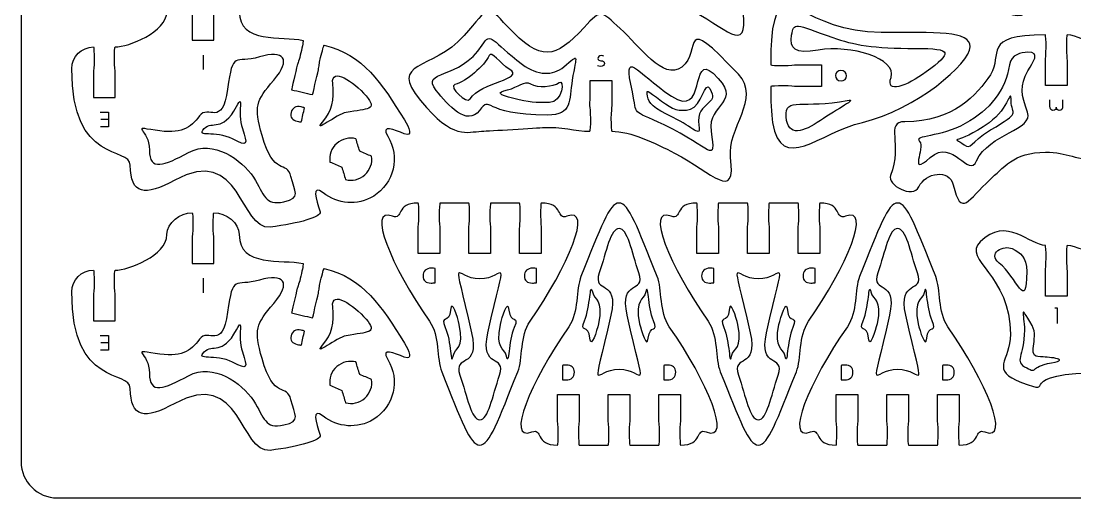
# Model space of a CAD drawing. Extents: x 0 to 300, y 0 to 300.
# Drawn here: x 0 to 145.6, y 0 to 66 of the extents above; entities that cross this region are included whole.
import ezdxf

# ---------------------------------------------------------------- set-up
doc = ezdxf.new("R2010")
doc.units = 0
doc.header["$MEASUREMENT"] = 0
doc.layers.add('DEFAULT', color=7, linetype='CONTINUOUS')

msp = doc.modelspace()

# ---------------------------------------------------------------- linework, layer by layer
at = {"layer": 'DEFAULT', "color": 250}
for points in [[(25.19, 61.28), (25.19, 59.26)], [(10.98, 53.36), (12.12, 53.36), (12.12, 51.34), (11.03, 51.34)], [(11.07, 52.41), (12.12, 52.41)], [(25.19, 30.42), (25.19, 28.4)], [(143.23, 24.17), (143.23, 26.3), (142.87, 26.3)], [(10.98, 22.5), (12.12, 22.5), (12.12, 20.48), (11.03, 20.48)], [(11.07, 21.55), (12.12, 21.55)]]:
    msp.add_lwpolyline(points, dxfattribs=at)
at = {"layer": 'DEFAULT', "color": 1}
for points, knots in [([(295.05, 0.05), (198.38, 0.05), (101.72, 0.05), (5.05, 0.05), (2.3, 0.05), (0.05, 2.3), (0.05, 5.05), (0.05, 101.72), (0.05, 198.38), (0.05, 295.05), (0.05, 297.8), (2.3, 300.05), (5.05, 300.05), (101.72, 300.05), (198.38, 300.05), (295.05, 300.05), (297.8, 300.05), (300.05, 297.8), (300.05, 295.05), (300.05, 198.38), (300.05, 101.72), (300.05, 5.05), (300.05, 2.3), (297.8, 0.05), (295.05, 0.05)], [0, 0, 0, 0, 822.047, 822.047, 822.047, 823.047, 823.047, 823.047, 1645.094, 1645.094, 1645.094, 1646.094, 1646.094, 1646.094, 2468.141, 2468.141, 2468.141, 2469.141, 2469.141, 2469.141, 3291.188, 3291.188, 3291.188, 3292.188, 3292.188, 3292.188, 3292.188]), ([(150.05, 68.39), (147.13, 68.39), (146.97, 71.59), (144.55, 71.59), (144.49, 71.59), (144.45, 72.37), (144.45, 73.34), (144.45, 74.31), (144.55, 74.92), (144.55, 75.09), (144.55, 76.26), (144.55, 77.42), (144.55, 78.59), (143.55, 78.59), (142.55, 78.59), (141.55, 78.59), (141.55, 77.42), (141.55, 76.26), (141.55, 75.09), (141.55, 74.92), (141.65, 74.31), (141.65, 73.34), (141.65, 72.37), (141.6, 71.59), (141.55, 71.59), (139.25, 71.59), (140.81, 65.15), (136.26, 67.08), (131.72, 69.01), (131.91, 70.88), (132.65, 73.56), (133.4, 76.24), (131.15, 80.54), (131.15, 84.95), (131.15, 88.16), (124.62, 87.07), (127.36, 89.62), (130.1, 92.17), (133.68, 88.59), (135.55, 88.59), (135.61, 88.59), (135.65, 87.81), (135.65, 86.84), (135.65, 85.87), (135.55, 85.26), (135.55, 85.09), (135.55, 83.92), (135.55, 82.76), (135.55, 81.59), (136.55, 81.59), (137.55, 81.59), (138.55, 81.59), (138.55, 82.76), (138.55, 83.92), (138.55, 85.09), (138.55, 85.26), (138.45, 85.87), (138.45, 86.84), (138.45, 87.81), (138.5, 88.59), (138.55, 88.59), (144.19, 88.59), (143.81, 86.65), (150.05, 86.65), (156.29, 86.65), (155.91, 88.59), (161.55, 88.59), (161.6, 88.59), (161.65, 87.81), (161.65, 86.84), (161.65, 85.87), (161.55, 85.26), (161.55, 85.09), (161.55, 83.92), (161.55, 82.76), (161.55, 81.59), (162.55, 81.59), (163.55, 81.59), (164.55, 81.59), (164.55, 82.76), (164.55, 83.92), (164.55, 85.09), (164.55, 85.26), (164.45, 85.87), (164.45, 86.84), (164.45, 87.81), (164.49, 88.59), (164.55, 88.59), (166.42, 88.59), (170, 92.17), (172.74, 89.62), (175.48, 87.07), (168.95, 88.16), (168.95, 84.95), (168.95, 80.54), (166.7, 76.24), (167.45, 73.56), (168.19, 70.88), (168.38, 69.01), (163.84, 67.08), (159.29, 65.15), (160.85, 71.59), (158.55, 71.59), (158.5, 71.59), (158.45, 72.37), (158.45, 73.34), (158.45, 74.31), (158.55, 74.92), (158.55, 75.09), (158.55, 76.26), (158.55, 77.42), (158.55, 78.59), (157.55, 78.59), (156.55, 78.59), (155.55, 78.59), (155.55, 77.42), (155.55, 76.26), (155.55, 75.09), (155.55, 74.92), (155.65, 74.31), (155.65, 73.34), (155.65, 72.37), (155.61, 71.59), (155.55, 71.59), (153.13, 71.59), (152.97, 68.39), (150.05, 68.39)], [1, 1, 1, 1, 2, 2, 2, 3, 3, 3, 4, 4, 4, 13.92, 13.92, 13.92, 22.42, 22.42, 22.42, 32.34, 32.34, 32.34, 33.34, 33.34, 33.34, 34.34, 34.34, 34.34, 35.34, 35.34, 35.34, 36.34, 36.34, 36.34, 37.34, 37.34, 37.34, 38.34, 38.34, 38.34, 39.34, 39.34, 39.34, 40.34, 40.34, 40.34, 41.34, 41.34, 41.34, 51.26, 51.26, 51.26, 59.76, 59.76, 59.76, 69.68, 69.68, 69.68, 70.68, 70.68, 70.68, 71.68, 71.68, 71.68, 72.68, 72.68, 72.68, 73.68, 73.68, 73.68, 74.68, 74.68, 74.68, 75.68, 75.68, 75.68, 85.6, 85.6, 85.6, 94.1, 94.1, 94.1, 104.02, 104.02, 104.02, 105.02, 105.02, 105.02, 106.02, 106.02, 106.02, 107.02, 107.02, 107.02, 108.02, 108.02, 108.02, 109.02, 109.02, 109.02, 110.02, 110.02, 110.02, 111.02, 111.02, 111.02, 112.02, 112.02, 112.02, 113.02, 113.02, 113.02, 122.94, 122.94, 122.94, 131.44, 131.44, 131.44, 141.36, 141.36, 141.36, 142.36, 142.36, 142.36, 143.36, 143.36, 143.36, 144.36, 144.36, 144.36, 144.36]), ([(92.03, 67.89), (89.4, 69.25), (85.94, 70.9), (83.36, 70.9), (83.31, 70.92), (83.26, 71.69), (83.26, 72.66), (83.27, 73.62), (83.37, 74.23), (83.37, 74.4), (83.37, 75.28), (83.37, 77.91), (83.37, 77.91), (82.37, 77.91), (81.37, 77.91), (80.37, 77.91), (80.37, 77.91), (80.37, 75.28), (80.37, 74.41), (80.37, 74.23), (80.47, 73.62), (80.47, 72.66), (80.46, 71.69), (80.42, 70.91), (80.36, 70.91), (78.31, 70.91), (76.38, 71.59), (73.82, 71.42), (72.15, 71.3), (65.42, 70.91), (65.37, 70.9), (63.36, 70.87), (61.54, 69.58), (56.95, 75.15), (52.36, 80.72), (58.61, 79.16), (62.96, 84.13), (66.52, 88.18), (66.03, 88.55), (68.94, 85.41), (73.61, 80.38), (75.55, 80.93), (79.54, 85.25), (82.01, 87.93), (81.87, 87.49), (84.53, 85.11), (87.16, 82.75), (90.48, 77.85), (93.03, 79.77), (95.94, 81.97), (92.5, 87.68), (100.86, 78.79), (104.04, 75.4), (99.29, 71.35), (99.79, 67.29), (100.55, 61.08), (97.36, 65.11), (92.03, 67.89)], [1, 1, 1, 1, 2, 2, 2, 3, 3, 3, 4, 4, 4, 5, 5, 5, 13.503001, 13.503001, 13.503001, 14.503001, 14.503001, 14.503001, 15.503001, 15.503001, 15.503001, 16.503001, 16.503001, 16.503001, 17.503001, 17.503001, 17.503001, 18.503001, 18.503001, 18.503001, 19.503001, 19.503001, 19.503001, 20.503001, 20.503001, 20.503001, 21.503001, 21.503001, 21.503001, 22.503001, 22.503001, 22.503001, 23.503001, 23.503001, 23.503001, 24.503001, 24.503001, 24.503001, 25.503001, 25.503001, 25.503001, 26.503001, 26.503001, 26.503001, 27.503001, 27.503001, 27.503001, 27.503001]), ([(103.87, 64.88), (105.07, 72.05), (108.41, 64.39), (118.85, 64.39), (126.43, 64.39), (131.17, 64.68), (131.17, 62.41), (131.17, 60.14), (123.67, 53.72), (116.29, 51.97), (110.31, 50.55), (105.07, 44.79), (103.87, 51.96), (103.68, 53.1), (103.61, 55.14), (103.61, 56.92), (103.61, 56.98), (104.39, 57.02), (105.36, 57.02), (106.33, 57.02), (106.94, 56.92), (107.11, 56.92), (108.28, 56.92), (109.45, 56.92), (110.61, 56.92), (110.61, 57.92), (110.61, 58.92), (110.61, 59.92), (109.45, 59.92), (108.28, 59.92), (107.11, 59.92), (106.94, 59.92), (106.33, 59.82), (105.36, 59.82), (104.39, 59.82), (103.61, 59.87), (103.61, 59.92), (103.61, 61.7), (103.68, 63.75), (103.87, 64.88)], [1, 1, 1, 1, 2, 2, 2, 3, 3, 3, 4, 4, 4, 5, 5, 5, 6, 6, 6, 7, 7, 7, 8, 8, 8, 17.92, 17.92, 17.92, 26.42, 26.42, 26.42, 36.34, 36.34, 36.34, 37.34, 37.34, 37.34, 38.34, 38.34, 38.34, 39.34, 39.34, 39.34, 39.34]), ([(26.69, 66.82), (26.69, 65.65), (26.69, 64.48), (26.69, 63.31), (25.69, 63.31), (24.69, 63.31), (23.69, 63.31), (23.69, 64.48), (23.69, 65.65), (23.69, 66.82), (23.69, 66.99), (23.79, 67.6), (23.79, 68.57), (23.79, 69.53), (23.74, 70.32), (23.69, 70.32), (22.03, 70.32), (20.19, 68.97), (20.19, 67.31), (20.19, 64.42), (14.85, 62.39), (13.05, 62.39), (12.99, 62.39), (12.95, 61.61), (12.95, 60.64), (12.95, 59.68), (13.05, 59.07), (13.05, 58.89), (13.05, 57.73), (13.05, 56.56), (13.05, 55.39), (12.05, 55.39), (11.05, 55.39), (10.05, 55.39), (10.05, 56.56), (10.05, 57.73), (10.05, 58.89), (10.05, 59.07), (10.15, 59.68), (10.15, 60.64), (10.15, 61.61), (10.11, 62.39), (10.05, 62.39), (8.39, 62.39), (7.05, 61.05), (7.05, 59.39), (7.05, 46.04), (15.14, 48.67), (15.14, 46.04), (15.14, 41.98), (17.17, 41.7), (21.27, 43.97), (30.4, 49.02), (30.36, 37.01), (34.44, 37.49), (38.52, 37.97), (41.57, 38.94), (41.37, 39.58), (40.81, 41.42), (40.1, 43.43), (41.8, 42.23), (43.73, 40.66), (46.53, 40.4), (48.76, 41.78), (51.57, 43.53), (52.44, 47.23), (50.7, 50.05), (49.62, 51.78), (51.69, 50.9), (52.98, 50.39), (54.27, 49.88), (53.67, 51.24), (53, 52.32), (49.84, 57.41), (47.32, 61.36), (41.92, 62.62), (41.87, 62.62), (41.65, 61.87), (41.43, 60.94), (41.21, 60), (41.16, 59.38), (41.12, 59.21), (40.93, 58.36), (40.33, 55.8), (40.33, 55.8), (39.35, 56.03), (38.38, 56.26), (37.41, 56.48), (37.41, 56.48), (38, 59.04), (38.2, 59.89), (38.25, 60.06), (38.48, 60.63), (38.7, 61.58), (38.92, 62.52), (39.05, 63.29), (39, 63.3), (36.08, 63.99), (30.19, 62.72), (30.19, 67.31), (30.19, 68.97), (28.35, 70.32), (26.69, 70.32), (26.63, 70.32), (26.59, 69.53), (26.59, 68.57), (26.59, 67.6), (26.69, 66.99), (26.69, 66.82)], [2, 2, 2, 2, 11.93, 11.93, 11.93, 20.43, 20.43, 20.43, 30.36, 30.36, 30.36, 31.36, 31.36, 31.36, 32.36, 32.36, 32.36, 33.36, 33.36, 33.36, 34.36, 34.36, 34.36, 35.36, 35.36, 35.36, 36.36, 36.36, 36.36, 46.28, 46.28, 46.28, 54.78, 54.78, 54.78, 64.7, 64.7, 64.7, 65.7, 65.7, 65.7, 66.7, 66.7, 66.7, 67.7, 67.7, 67.7, 68.7, 68.7, 68.7, 69.7, 69.7, 69.7, 70.7, 70.7, 70.7, 71.7, 71.7, 71.7, 72.7, 72.7, 72.7, 73.7, 73.7, 73.7, 74.7, 74.7, 74.7, 75.7, 75.7, 75.7, 76.7, 76.7, 76.7, 77.7, 77.7, 77.7, 78.7, 78.7, 78.7, 79.7, 79.7, 79.7, 80.7, 80.7, 80.7, 89.201959, 89.201959, 89.201959, 90.201959, 90.201959, 90.201959, 91.201959, 91.201959, 91.201959, 92.201959, 92.201959, 92.201959, 93.201959, 93.201959, 93.201959, 94.201959, 94.201959, 94.201959, 95.201959, 95.201959, 95.201959, 96.201959, 96.201959, 96.201959, 96.201959]), ([(90.31, 47.72), (87.68, 49.09), (84.22, 50.74), (81.64, 50.74), (81.58, 50.75), (81.54, 51.53), (81.54, 52.49), (81.55, 53.46), (81.65, 54.07), (81.64, 54.24), (81.65, 55.11), (81.65, 57.74), (81.65, 57.74), (80.65, 57.74), (79.65, 57.74), (78.65, 57.74), (78.65, 57.74), (78.65, 55.12), (78.64, 54.24), (78.65, 54.07), (78.74, 53.46), (78.75, 52.49), (78.74, 51.53), (78.7, 50.74), (78.64, 50.74), (76.59, 50.75), (74.66, 51.42), (72.1, 51.25), (70.42, 51.14), (63.7, 50.74), (63.65, 50.74), (61.64, 50.7), (59.81, 49.42), (55.23, 54.99), (50.64, 60.56), (56.89, 59), (61.24, 63.96), (64.8, 68.02), (64.31, 68.38), (67.22, 65.25), (71.88, 60.22), (73.83, 60.76), (77.82, 65.09), (80.29, 67.77), (80.15, 67.33), (82.81, 64.95), (85.44, 62.59), (88.76, 57.68), (91.31, 59.6), (94.22, 61.8), (90.78, 67.52), (99.14, 58.62), (102.32, 55.23), (97.57, 51.19), (98.07, 47.12), (98.83, 40.91), (95.64, 44.94), (90.31, 47.72)], [1, 1, 1, 1, 2, 2, 2, 3, 3, 3, 4, 4, 4, 5, 5, 5, 13.503001, 13.503001, 13.503001, 14.503001, 14.503001, 14.503001, 15.503001, 15.503001, 15.503001, 16.503001, 16.503001, 16.503001, 17.503001, 17.503001, 17.503001, 18.503001, 18.503001, 18.503001, 19.503001, 19.503001, 19.503001, 20.503001, 20.503001, 20.503001, 21.503001, 21.503001, 21.503001, 22.503001, 22.503001, 22.503001, 23.503001, 23.503001, 23.503001, 24.503001, 24.503001, 24.503001, 25.503001, 25.503001, 25.503001, 26.503001, 26.503001, 26.503001, 27.503001, 27.503001, 27.503001, 27.503001]), ([(176.03, 43.05), (175.1, 45.03), (171.82, 45.59), (171.28, 43.35), (170.15, 38.64), (169.19, 41.32), (166.2, 44.04), (164.49, 45.59), (162.88, 47.85), (158.55, 47.85), (155.32, 47.85), (154.75, 46.71), (150.05, 46.71), (145.35, 46.71), (144.78, 47.85), (141.55, 47.85), (137.22, 47.85), (135.61, 45.59), (133.9, 44.04), (130.91, 41.32), (129.94, 38.64), (128.82, 43.35), (128.28, 45.59), (125, 45.03), (124.07, 43.05), (123.26, 41.35), (119.63, 43.36), (120.15, 44.63), (121.88, 48.96), (119.32, 52.06), (122.14, 52.06), (128.85, 52.06), (132.13, 55.76), (133.95, 58.56), (135.76, 61.36), (132.57, 64.06), (141.55, 64.06), (141.6, 64.02), (141.65, 63.26), (141.65, 62.31), (141.65, 61.34), (141.55, 60.73), (141.55, 60.56), (141.55, 59.39), (141.55, 58.22), (141.55, 57.05), (142.55, 57.05), (143.55, 57.05), (144.55, 57.05), (144.55, 58.22), (144.55, 59.39), (144.55, 60.56), (144.55, 60.73), (144.45, 61.34), (144.45, 62.31), (144.45, 63.27), (144.49, 64.06), (144.55, 64.06), (145.93, 64.06), (147.01, 62.87), (150.05, 62.87), (153.09, 62.87), (154.17, 64.06), (155.55, 64.06), (155.61, 64.06), (155.65, 63.27), (155.65, 62.31), (155.65, 61.34), (155.55, 60.73), (155.55, 60.56), (155.55, 59.39), (155.55, 58.22), (155.55, 57.05), (156.55, 57.05), (157.55, 57.05), (158.55, 57.05), (158.55, 58.22), (158.55, 59.39), (158.55, 60.56), (158.55, 60.73), (158.45, 61.34), (158.45, 62.31), (158.45, 63.26), (158.5, 64.02), (158.55, 64.06), (167.53, 64.06), (164.34, 61.36), (166.15, 58.56), (167.97, 55.76), (171.25, 52.06), (177.96, 52.06), (180.78, 52.06), (178.21, 48.96), (179.95, 44.63), (180.47, 43.36), (176.84, 41.35), (176.03, 43.05)], [1, 1, 1, 1, 2, 2, 2, 3, 3, 3, 4, 4, 4, 5, 5, 5, 6, 6, 6, 7, 7, 7, 8, 8, 8, 9, 9, 9, 10, 10, 10, 11, 11, 11, 12, 12, 12, 13, 13, 13, 14, 14, 14, 15, 15, 15, 24.927, 24.927, 24.927, 33.427, 33.427, 33.427, 43.354, 43.354, 43.354, 44.354, 44.354, 44.354, 45.354, 45.354, 45.354, 46.354, 46.354, 46.354, 47.354, 47.354, 47.354, 48.354, 48.354, 48.354, 49.354, 49.354, 49.354, 59.281, 59.281, 59.281, 67.781, 67.781, 67.781, 77.708, 77.708, 77.708, 78.708, 78.708, 78.708, 79.708, 79.708, 79.708, 80.708, 80.708, 80.708, 81.708, 81.708, 81.708, 82.708, 82.708, 82.708, 83.708, 83.708, 83.708, 83.708]), ([(46.3, 49.71), (46.48, 49.13), (46.65, 48.56), (46.83, 47.98), (47.38, 47.75), (47.93, 47.51), (48.48, 47.28), (48.61, 46.35), (48.29, 45.38), (47.54, 44.71), (46.79, 44.04), (45.79, 43.83), (44.88, 44.06), (44.71, 44.63), (44.54, 45.21), (44.36, 45.78), (43.81, 46.02), (43.26, 46.25), (42.71, 46.49), (42.59, 47.42), (42.9, 48.39), (43.65, 49.06), (44.4, 49.72), (45.4, 49.93), (46.3, 49.71)], [0, 0, 0, 0, 5.11489, 5.11489, 5.11489, 10.213527, 10.213527, 10.213527, 11.213527, 11.213527, 11.213527, 12.213527, 12.213527, 12.213527, 17.30055, 17.30055, 17.30055, 22.412311, 22.412311, 22.412311, 23.412311, 23.412311, 23.412311, 24.412311, 24.412311, 24.412311, 24.412311]), ([(63.42, 7.35), (62.05, 7.35), (60.86, 10.74), (58.16, 17.5), (57.43, 19.32), (57.89, 22.44), (56.48, 24.47), (51.16, 32.11), (47.73, 40.4), (51.37, 39), (52.89, 38.42), (51.74, 40.82), (54.91, 40.82), (54.97, 40.82), (55.01, 40.04), (55.01, 39.07), (55.01, 38.11), (54.91, 37.5), (54.91, 37.33), (54.91, 36.16), (54.91, 34.99), (54.91, 33.83), (55.91, 33.83), (56.91, 33.83), (57.91, 33.83), (57.91, 34.99), (57.91, 36.16), (57.91, 37.33), (57.91, 37.5), (57.81, 38.11), (57.81, 39.07), (57.81, 40.04), (57.86, 40.82), (57.92, 40.82), (59.25, 40.82), (60.58, 40.82), (61.91, 40.82), (61.97, 40.75), (62.02, 40), (62.02, 39.07), (62.02, 38.11), (61.91, 37.5), (61.91, 37.33), (61.91, 36.16), (61.91, 34.99), (61.91, 33.83), (62.91, 33.83), (63.91, 33.83), (64.92, 33.83), (64.92, 34.99), (64.92, 36.16), (64.92, 37.33), (64.92, 37.5), (64.81, 38.11), (64.81, 39.07), (64.81, 40.04), (64.86, 40.82), (64.92, 40.82), (66.25, 40.82), (67.58, 40.82), (68.92, 40.82), (68.97, 40.82), (69.01, 40.04), (69.01, 39.07), (69.01, 38.11), (68.92, 37.5), (68.92, 37.33), (68.92, 36.16), (68.92, 34.99), (68.92, 33.83), (69.92, 33.83), (70.91, 33.83), (71.91, 33.83), (71.91, 34.99), (71.91, 36.16), (71.91, 37.33), (71.91, 37.5), (71.82, 38.11), (71.82, 39.07), (71.82, 40.04), (71.86, 40.82), (71.91, 40.82), (75.09, 40.82), (73.94, 38.42), (75.46, 39), (79.1, 40.4), (75.68, 32.11), (70.36, 24.47), (68.94, 22.44), (69.4, 19.32), (68.67, 17.5), (65.97, 10.74), (64.78, 7.35), (63.42, 7.35)], [1, 1, 1, 1, 2, 2, 2, 3, 3, 3, 4, 4, 4, 5, 5, 5, 6, 6, 6, 7, 7, 7, 16.92, 16.92, 16.92, 25.42, 25.42, 25.42, 35.34, 35.34, 35.34, 36.34, 36.34, 36.34, 37.35, 37.35, 37.35, 48.680004, 48.680004, 48.680004, 49.680004, 49.680004, 49.680004, 50.680004, 50.680004, 50.680004, 60.600004, 60.600004, 60.600004, 69.110004, 69.110004, 69.110004, 79.030004, 79.030004, 79.030004, 80.030004, 80.030004, 80.030004, 81.030004, 81.030004, 81.030004, 92.370004, 92.370004, 92.370004, 93.370004, 93.370004, 93.370004, 94.370004, 94.370004, 94.370004, 104.290004, 104.290004, 104.290004, 112.790004, 112.790004, 112.790004, 122.710004, 122.710004, 122.710004, 123.710004, 123.710004, 123.710004, 124.710004, 124.710004, 124.710004, 125.710004, 125.710004, 125.710004, 126.710004, 126.710004, 126.710004, 127.710004, 127.710004, 127.710004, 128.710004, 128.710004, 128.710004, 128.710004]), ([(82.66, 40.82), (84.02, 40.82), (85.21, 37.44), (87.92, 30.68), (88.65, 28.86), (88.19, 25.73), (89.6, 23.71), (94.92, 16.06), (98.35, 7.77), (94.7, 9.17), (93.18, 9.76), (94.33, 7.35), (91.16, 7.35), (91.11, 7.35), (91.06, 8.13), (91.06, 9.1), (91.06, 10.07), (91.16, 10.68), (91.16, 10.85), (91.16, 12.02), (91.16, 13.18), (91.16, 14.35), (90.16, 14.35), (89.16, 14.35), (88.16, 14.35), (88.16, 13.18), (88.16, 12.02), (88.16, 10.85), (88.16, 10.68), (88.26, 10.07), (88.26, 9.1), (88.26, 8.13), (88.21, 7.35), (88.16, 7.35), (86.82, 7.35), (85.49, 7.35), (84.16, 7.35), (84.1, 7.42), (84.06, 8.18), (84.06, 9.1), (84.06, 10.07), (84.16, 10.68), (84.16, 10.85), (84.16, 12.02), (84.16, 13.18), (84.16, 14.35), (83.16, 14.35), (82.16, 14.35), (81.16, 14.35), (81.16, 13.18), (81.16, 12.02), (81.16, 10.85), (81.16, 10.68), (81.26, 10.07), (81.26, 9.1), (81.26, 8.13), (81.21, 7.35), (81.16, 7.35), (79.82, 7.35), (78.49, 7.35), (77.16, 7.35), (77.1, 7.35), (77.06, 8.13), (77.06, 9.1), (77.06, 10.07), (77.16, 10.68), (77.16, 10.85), (77.16, 12.02), (77.16, 13.18), (77.16, 14.35), (76.16, 14.35), (75.16, 14.35), (74.16, 14.35), (74.16, 13.18), (74.16, 12.02), (74.16, 10.85), (74.16, 10.68), (74.26, 10.07), (74.26, 9.1), (74.26, 8.13), (74.22, 7.35), (74.16, 7.35), (70.98, 7.35), (72.13, 9.76), (70.61, 9.17), (66.97, 7.77), (70.4, 16.06), (75.72, 23.71), (77.13, 25.73), (76.67, 28.86), (77.4, 30.68), (80.11, 37.44), (81.29, 40.82), (82.66, 40.82)], [1, 1, 1, 1, 2, 2, 2, 3, 3, 3, 4, 4, 4, 5, 5, 5, 6, 6, 6, 7, 7, 7, 16.92, 16.92, 16.92, 25.42, 25.42, 25.42, 35.34, 35.34, 35.34, 36.34, 36.34, 36.34, 37.35, 37.35, 37.35, 48.680004, 48.680004, 48.680004, 49.680004, 49.680004, 49.680004, 50.680004, 50.680004, 50.680004, 60.600004, 60.600004, 60.600004, 69.110004, 69.110004, 69.110004, 79.030004, 79.030004, 79.030004, 80.030004, 80.030004, 80.030004, 81.030004, 81.030004, 81.030004, 92.370004, 92.370004, 92.370004, 93.370004, 93.370004, 93.370004, 94.370004, 94.370004, 94.370004, 104.290004, 104.290004, 104.290004, 112.790004, 112.790004, 112.790004, 122.710004, 122.710004, 122.710004, 123.710004, 123.710004, 123.710004, 124.710004, 124.710004, 124.710004, 125.710004, 125.710004, 125.710004, 126.710004, 126.710004, 126.710004, 127.710004, 127.710004, 127.710004, 128.710004, 128.710004, 128.710004, 128.710004]), ([(101.9, 7.35), (100.54, 7.35), (99.35, 10.74), (96.64, 17.5), (95.91, 19.32), (96.37, 22.44), (94.96, 24.47), (89.64, 32.11), (86.21, 40.4), (89.86, 39), (91.38, 38.42), (90.22, 40.82), (93.4, 40.82), (93.45, 40.82), (93.5, 40.04), (93.5, 39.07), (93.5, 38.11), (93.4, 37.5), (93.4, 37.33), (93.4, 36.16), (93.4, 34.99), (93.4, 33.83), (94.4, 33.83), (95.4, 33.83), (96.4, 33.83), (96.4, 34.99), (96.4, 36.16), (96.4, 37.33), (96.4, 37.5), (96.3, 38.11), (96.3, 39.07), (96.3, 40.04), (96.35, 40.82), (96.4, 40.82), (97.73, 40.82), (99.07, 40.82), (100.4, 40.82), (100.46, 40.75), (100.5, 40), (100.5, 39.07), (100.5, 38.11), (100.4, 37.5), (100.4, 37.33), (100.4, 36.16), (100.4, 34.99), (100.4, 33.83), (101.4, 33.83), (102.4, 33.83), (103.4, 33.83), (103.4, 34.99), (103.4, 36.16), (103.4, 37.33), (103.4, 37.5), (103.3, 38.11), (103.3, 39.07), (103.3, 40.04), (103.34, 40.82), (103.4, 40.82), (104.73, 40.82), (106.07, 40.82), (107.4, 40.82), (107.45, 40.82), (107.5, 40.04), (107.5, 39.07), (107.5, 38.11), (107.4, 37.5), (107.4, 37.33), (107.4, 36.16), (107.4, 34.99), (107.4, 33.83), (108.4, 33.83), (109.4, 33.83), (110.4, 33.83), (110.4, 34.99), (110.4, 36.16), (110.4, 37.33), (110.4, 37.5), (110.3, 38.11), (110.3, 39.07), (110.3, 40.04), (110.34, 40.82), (110.4, 40.82), (113.57, 40.82), (112.42, 38.42), (113.95, 39), (117.59, 40.4), (114.16, 32.11), (108.84, 24.47), (107.43, 22.44), (107.89, 19.32), (107.16, 17.5), (104.45, 10.74), (103.27, 7.35), (101.9, 7.35)], [1, 1, 1, 1, 2, 2, 2, 3, 3, 3, 4, 4, 4, 5, 5, 5, 6, 6, 6, 7, 7, 7, 16.92, 16.92, 16.92, 25.42, 25.42, 25.42, 35.34, 35.34, 35.34, 36.34, 36.34, 36.34, 37.35, 37.35, 37.35, 48.680004, 48.680004, 48.680004, 49.680004, 49.680004, 49.680004, 50.680004, 50.680004, 50.680004, 60.600004, 60.600004, 60.600004, 69.110004, 69.110004, 69.110004, 79.030004, 79.030004, 79.030004, 80.030004, 80.030004, 80.030004, 81.030004, 81.030004, 81.030004, 92.370004, 92.370004, 92.370004, 93.370004, 93.370004, 93.370004, 94.370004, 94.370004, 94.370004, 104.290004, 104.290004, 104.290004, 112.790004, 112.790004, 112.790004, 122.710004, 122.710004, 122.710004, 123.710004, 123.710004, 123.710004, 124.710004, 124.710004, 124.710004, 125.710004, 125.710004, 125.710004, 126.710004, 126.710004, 126.710004, 127.710004, 127.710004, 127.710004, 128.710004, 128.710004, 128.710004, 128.710004]), ([(121.14, 40.82), (122.5, 40.82), (123.7, 37.44), (126.4, 30.68), (127.13, 28.86), (126.67, 25.73), (128.08, 23.71), (133.4, 16.06), (136.83, 7.77), (133.19, 9.17), (131.67, 9.76), (132.82, 7.35), (129.64, 7.35), (129.59, 7.35), (129.55, 8.13), (129.55, 9.1), (129.55, 10.07), (129.64, 10.68), (129.64, 10.85), (129.64, 12.02), (129.64, 13.18), (129.64, 14.35), (128.64, 14.35), (127.65, 14.35), (126.65, 14.35), (126.65, 13.18), (126.65, 12.02), (126.65, 10.85), (126.65, 10.68), (126.74, 10.07), (126.74, 9.1), (126.74, 8.13), (126.7, 7.35), (126.64, 7.35), (125.31, 7.35), (123.98, 7.35), (122.65, 7.35), (122.59, 7.42), (122.54, 8.18), (122.54, 9.1), (122.54, 10.07), (122.65, 10.68), (122.65, 10.85), (122.65, 12.02), (122.65, 13.18), (122.65, 14.35), (121.64, 14.35), (120.64, 14.35), (119.64, 14.35), (119.64, 13.18), (119.64, 12.02), (119.64, 10.85), (119.64, 10.68), (119.75, 10.07), (119.75, 9.1), (119.75, 8.13), (119.7, 7.35), (119.64, 7.35), (118.31, 7.35), (116.98, 7.35), (115.64, 7.35), (115.59, 7.35), (115.54, 8.13), (115.54, 9.1), (115.54, 10.07), (115.64, 10.68), (115.64, 10.85), (115.64, 12.02), (115.64, 13.18), (115.64, 14.35), (114.64, 14.35), (113.64, 14.35), (112.64, 14.35), (112.64, 13.18), (112.64, 12.02), (112.64, 10.85), (112.64, 10.68), (112.74, 10.07), (112.74, 9.1), (112.74, 8.13), (112.7, 7.35), (112.64, 7.35), (109.47, 7.35), (110.62, 9.76), (109.1, 9.17), (105.46, 7.77), (108.88, 16.06), (114.2, 23.71), (115.61, 25.73), (115.16, 28.86), (115.89, 30.68), (118.59, 37.44), (119.78, 40.82), (121.14, 40.82)], [1, 1, 1, 1, 2, 2, 2, 3, 3, 3, 4, 4, 4, 5, 5, 5, 6, 6, 6, 7, 7, 7, 16.92, 16.92, 16.92, 25.42, 25.42, 25.42, 35.34, 35.34, 35.34, 36.34, 36.34, 36.34, 37.35, 37.35, 37.35, 48.680004, 48.680004, 48.680004, 49.680004, 49.680004, 49.680004, 50.680004, 50.680004, 50.680004, 60.600004, 60.600004, 60.600004, 69.110004, 69.110004, 69.110004, 79.030004, 79.030004, 79.030004, 80.030004, 80.030004, 80.030004, 81.030004, 81.030004, 81.030004, 92.370004, 92.370004, 92.370004, 93.370004, 93.370004, 93.370004, 94.370004, 94.370004, 94.370004, 104.290004, 104.290004, 104.290004, 112.790004, 112.790004, 112.790004, 122.710004, 122.710004, 122.710004, 123.710004, 123.710004, 123.710004, 124.710004, 124.710004, 124.710004, 125.710004, 125.710004, 125.710004, 126.710004, 126.710004, 126.710004, 127.710004, 127.710004, 127.710004, 128.710004, 128.710004, 128.710004, 128.710004]), ([(26.69, 35.96), (26.69, 34.79), (26.69, 33.62), (26.69, 32.45), (25.69, 32.45), (24.69, 32.45), (23.69, 32.45), (23.69, 33.62), (23.69, 34.79), (23.69, 35.96), (23.69, 36.13), (23.79, 36.74), (23.79, 37.71), (23.79, 38.67), (23.74, 39.46), (23.69, 39.46), (22.03, 39.46), (20.19, 38.11), (20.19, 36.45), (20.19, 33.56), (14.85, 31.53), (13.05, 31.53), (12.99, 31.53), (12.95, 30.75), (12.95, 29.78), (12.95, 28.82), (13.05, 28.21), (13.05, 28.03), (13.05, 26.87), (13.05, 25.7), (13.05, 24.53), (12.05, 24.53), (11.05, 24.53), (10.05, 24.53), (10.05, 25.7), (10.05, 26.87), (10.05, 28.03), (10.05, 28.21), (10.15, 28.82), (10.15, 29.78), (10.15, 30.75), (10.11, 31.53), (10.05, 31.53), (8.39, 31.53), (7.05, 30.19), (7.05, 28.53), (7.05, 15.18), (15.14, 17.81), (15.14, 15.18), (15.14, 11.12), (17.17, 10.84), (21.27, 13.11), (30.4, 18.16), (30.36, 6.15), (34.44, 6.63), (38.52, 7.11), (41.57, 8.08), (41.37, 8.72), (40.81, 10.56), (40.1, 12.57), (41.8, 11.37), (43.73, 9.8), (46.53, 9.54), (48.76, 10.92), (51.57, 12.67), (52.44, 16.37), (50.7, 19.19), (49.62, 20.92), (51.69, 20.04), (52.98, 19.53), (54.27, 19.02), (53.67, 20.38), (53, 21.46), (49.84, 26.55), (47.32, 30.5), (41.92, 31.76), (41.87, 31.76), (41.65, 31.01), (41.43, 30.07), (41.21, 29.14), (41.16, 28.52), (41.12, 28.35), (40.93, 27.5), (40.33, 24.94), (40.33, 24.94), (39.35, 25.17), (38.38, 25.4), (37.41, 25.62), (37.41, 25.62), (38, 28.18), (38.2, 29.03), (38.25, 29.2), (38.48, 29.77), (38.7, 30.72), (38.92, 31.66), (39.05, 32.43), (39, 32.44), (36.08, 33.13), (30.19, 31.86), (30.19, 36.45), (30.19, 38.11), (28.35, 39.46), (26.69, 39.46), (26.63, 39.46), (26.59, 38.67), (26.59, 37.71), (26.59, 36.74), (26.69, 36.13), (26.69, 35.96)], [1, 1, 1, 1, 10.93, 10.93, 10.93, 19.43, 19.43, 19.43, 29.36, 29.36, 29.36, 30.36, 30.36, 30.36, 31.36, 31.36, 31.36, 32.36, 32.36, 32.36, 33.36, 33.36, 33.36, 34.36, 34.36, 34.36, 35.36, 35.36, 35.36, 45.28, 45.28, 45.28, 53.78, 53.78, 53.78, 63.7, 63.7, 63.7, 64.7, 64.7, 64.7, 65.7, 65.7, 65.7, 66.7, 66.7, 66.7, 67.7, 67.7, 67.7, 68.7, 68.7, 68.7, 69.7, 69.7, 69.7, 70.7, 70.7, 70.7, 71.7, 71.7, 71.7, 72.7, 72.7, 72.7, 73.7, 73.7, 73.7, 74.7, 74.7, 74.7, 75.7, 75.7, 75.7, 76.7, 76.7, 76.7, 77.7, 77.7, 77.7, 78.7, 78.7, 78.7, 79.7, 79.7, 79.7, 88.201959, 88.201959, 88.201959, 89.201959, 89.201959, 89.201959, 90.201959, 90.201959, 90.201959, 91.201959, 91.201959, 91.201959, 92.201959, 92.201959, 92.201959, 93.201959, 93.201959, 93.201959, 94.201959, 94.201959, 94.201959, 95.201959, 95.201959, 95.201959, 95.201959]), ([(132.54, 35.46), (136.17, 39.1), (139.49, 34.94), (141.55, 34.94), (141.6, 34.94), (141.65, 34.16), (141.65, 33.19), (141.65, 32.23), (141.55, 31.62), (141.55, 31.44), (141.55, 30.28), (141.55, 29.11), (141.55, 27.94), (142.55, 27.94), (143.55, 27.94), (144.55, 27.94), (144.55, 29.11), (144.55, 30.28), (144.55, 31.44), (144.55, 31.62), (144.45, 32.23), (144.45, 33.19), (144.45, 34.16), (144.49, 34.94), (144.55, 34.94), (145.93, 34.94), (147.01, 33.83), (150.05, 33.83), (153.09, 33.83), (154.17, 34.94), (155.55, 34.94), (155.6, 34.94), (155.65, 34.16), (155.65, 33.19), (155.65, 32.23), (155.55, 31.62), (155.55, 31.44), (155.55, 30.28), (155.55, 29.11), (155.55, 27.94), (156.55, 27.94), (157.55, 27.94), (158.55, 27.94), (158.55, 29.11), (158.55, 30.28), (158.55, 31.44), (158.55, 31.62), (158.45, 32.23), (158.45, 33.19), (158.45, 34.16), (158.49, 34.94), (158.55, 34.94), (160.6, 34.94), (163.93, 39.1), (167.56, 35.46), (170.07, 32.96), (163.31, 30.85), (163.37, 22.67), (163.4, 18.93), (166.36, 17.72), (161.83, 16.03), (156.29, 13.95), (163.96, 17.4), (150.05, 17.4), (136.14, 17.4), (143.81, 13.95), (138.27, 16.03), (133.74, 17.72), (136.7, 18.93), (136.73, 22.67), (136.79, 30.85), (130.03, 32.96), (132.54, 35.46)], [1, 1, 1, 1, 2, 2, 2, 3, 3, 3, 4, 4, 4, 13.92, 13.92, 13.92, 22.42, 22.42, 22.42, 32.34, 32.34, 32.34, 33.34, 33.34, 33.34, 34.34, 34.34, 34.34, 35.34, 35.34, 35.34, 36.34, 36.34, 36.34, 37.34, 37.34, 37.34, 38.34, 38.34, 38.34, 48.26, 48.26, 48.26, 56.76, 56.76, 56.76, 66.68, 66.68, 66.68, 67.68, 67.68, 67.68, 68.68, 68.68, 68.68, 69.68, 69.68, 69.68, 70.68, 70.68, 70.68, 71.68, 71.68, 71.68, 72.68, 72.68, 72.68, 73.68, 73.68, 73.68, 74.68, 74.68, 74.68, 75.68, 75.68, 75.68, 75.68]), ([(46.3, 18.85), (46.48, 18.27), (46.65, 17.7), (46.83, 17.12), (47.38, 16.89), (47.93, 16.65), (48.48, 16.42), (48.61, 15.49), (48.29, 14.52), (47.54, 13.85), (46.79, 13.18), (45.79, 12.97), (44.88, 13.2), (44.71, 13.77), (44.54, 14.35), (44.36, 14.92), (43.81, 15.16), (43.26, 15.39), (42.71, 15.63), (42.59, 16.56), (42.9, 17.53), (43.65, 18.2), (44.4, 18.86), (45.4, 19.07), (46.3, 18.85)], [1, 1, 1, 1, 6.11489, 6.11489, 6.11489, 11.213527, 11.213527, 11.213527, 12.213527, 12.213527, 12.213527, 13.213527, 13.213527, 13.213527, 18.30055, 18.30055, 18.30055, 23.412311, 23.412311, 23.412311, 24.412311, 24.412311, 24.412311, 25.412311, 25.412311, 25.412311, 25.412311])]:
    msp.add_open_spline(points, degree=3, knots=knots, dxfattribs=at)
at = {"layer": 'DEFAULT', "color": 3}
for points, knots in [([(125.08, 58.95), (128.65, 61.61), (128.91, 62.19), (123.59, 62.19), (117.86, 62.19), (114.96, 62.69), (112.19, 63.68), (106.86, 65.59), (106.82, 65.84), (106.49, 64.02), (106.16, 62.19), (106.93, 61.39), (110.18, 61.96), (114.64, 62.73), (121.13, 60.79), (120.23, 58.19), (119.41, 55.85), (122.36, 56.93), (125.08, 58.95)], [0, 0, 0, 0, 1, 1, 1, 2, 2, 2, 3, 3, 3, 4, 4, 4, 5, 5, 5, 6, 6, 6, 6]), ([(59.99, 57.19), (61.61, 57.63), (64.03, 59.78), (64.7, 61.2), (65.05, 61.95), (66.19, 60.11), (67.49, 59.33), (69.81, 57.91), (63.46, 57.53), (62.09, 55.21), (61.62, 54.42), (59.03, 56.93), (59.99, 57.19)], [0, 0, 0, 0, 1, 1, 1, 2, 2, 2, 3, 3, 3, 4, 4, 4, 4]), ([(44.97, 53.34), (47.97, 53.87), (49.39, 53.65), (47.7, 55.63), (46.02, 57.6), (42.85, 59.72), (43.1, 57.35), (43.35, 54.99), (43.01, 53.63), (41.68, 52.01), (40.36, 50.38), (43.68, 53.11), (44.97, 53.34)], [0, 0, 0, 0, 1, 1, 1, 2, 2, 2, 3, 3, 3, 4, 4, 4, 4]), ([(73.04, 54.72), (74.84, 54.72), (75.2, 58.04), (74.37, 57.46), (73.6, 56.91), (71.39, 56.67), (70.43, 57.29), (69.59, 57.83), (68.81, 56.84), (67.23, 56.46), (65.65, 56.09), (65.99, 55.84), (68.1, 55.26), (70.22, 54.68), (71.11, 54.72), (73.04, 54.72)], [0, 0, 0, 0, 1, 1, 1, 2, 2, 2, 3, 3, 3, 4, 4, 4, 5, 5, 5, 5]), ([(88.53, 54.91), (86.39, 56.5), (86.41, 56.59), (86.6, 55.59), (86.78, 54.59), (87.34, 53.99), (90.14, 52.64), (92.95, 51.29), (94, 49.74), (93.69, 51.54), (93.38, 53.35), (94.32, 53.97), (95, 54.66), (95.69, 55.34), (95.81, 55.4), (95.19, 56.65), (94.56, 57.89), (94.07, 54.16), (92.51, 53.78), (90.95, 53.41), (90.09, 53.74), (88.53, 54.91)], [0, 0, 0, 0, 1, 1, 1, 2, 2, 2, 3, 3, 3, 4, 4, 4, 5, 5, 5, 6, 6, 6, 7, 7, 7, 7]), ([(133.99, 50.92), (131.01, 49.13), (131.36, 48.16), (130.34, 48.88), (128.41, 50.25), (129.09, 48.55), (133.77, 51.91), (136.6, 53.95), (136.77, 56.98), (136.82, 54.94), (136.86, 52.91), (138.33, 53.51), (133.99, 50.92)], [0, 0, 0, 0, 1, 1, 1, 2, 2, 2, 3, 3, 3, 4, 4, 4, 4]), ([(25.35, 51.11), (24.08, 49.8), (26.85, 50.91), (29.28, 49.67), (31.38, 48.59), (31.38, 48.81), (30.62, 51.11), (29.87, 53.37), (30.91, 56.19), (29.81, 54.15), (27.83, 50.5), (26.49, 52.29), (25.35, 51.11)], [0, 0, 0, 0, 1, 1, 1, 2, 2, 2, 3, 3, 3, 4, 4, 4, 4]), ([(79.81, 24.14), (80.53, 27.64), (79.23, 27.29), (78.97, 28.52), (78.62, 30.12), (78.72, 26.44), (77.89, 24.55), (77.12, 22.78), (78.46, 24.14), (78.63, 22.14), (78.77, 20.52), (79.61, 23.16), (79.81, 24.14)], [0, 0, 0, 0, 1, 1, 1, 2, 2, 2, 3, 3, 3, 4, 4, 4, 4]), ([(85.5, 24.14), (84.78, 27.64), (86.09, 27.29), (86.35, 28.52), (86.7, 30.12), (86.59, 26.44), (87.42, 24.55), (88.2, 22.78), (86.86, 24.14), (86.68, 22.14), (86.54, 20.52), (85.7, 23.16), (85.5, 24.14)], [0, 0, 0, 0, 1, 1, 1, 2, 2, 2, 3, 3, 3, 4, 4, 4, 4]), ([(118.3, 24.14), (119.02, 27.64), (117.72, 27.29), (117.45, 28.52), (117.11, 30.12), (117.21, 26.44), (116.38, 24.55), (115.6, 22.78), (116.94, 24.14), (117.12, 22.14), (117.26, 20.52), (118.1, 23.16), (118.3, 24.14)], [0, 0, 0, 0, 1, 1, 1, 2, 2, 2, 3, 3, 3, 4, 4, 4, 4]), ([(123.99, 24.14), (123.27, 27.64), (124.57, 27.29), (124.84, 28.52), (125.18, 30.12), (125.08, 26.44), (125.91, 24.55), (126.69, 22.78), (125.35, 24.14), (125.17, 22.14), (125.03, 20.52), (124.19, 23.16), (123.99, 24.14)], [0, 0, 0, 0, 1, 1, 1, 2, 2, 2, 3, 3, 3, 4, 4, 4, 4]), ([(44.97, 22.48), (47.97, 23.01), (49.39, 22.79), (47.7, 24.77), (46.02, 26.74), (42.85, 28.86), (43.1, 26.49), (43.35, 24.13), (43.01, 22.77), (41.68, 21.15), (40.36, 19.52), (43.68, 22.25), (44.97, 22.48)], [0, 0, 0, 0, 1, 1, 1, 2, 2, 2, 3, 3, 3, 4, 4, 4, 4]), ([(60.57, 24.03), (61.29, 20.53), (59.99, 20.88), (59.72, 19.66), (59.38, 18.05), (59.48, 21.74), (58.65, 23.63), (57.87, 25.4), (59.21, 24.03), (59.39, 26.03), (59.53, 27.65), (60.37, 25.01), (60.57, 24.03)], [0, 0, 0, 0, 1, 1, 1, 2, 2, 2, 3, 3, 3, 4, 4, 4, 4]), ([(66.26, 24.03), (65.54, 20.53), (66.84, 20.88), (67.11, 19.66), (67.45, 18.05), (67.35, 21.74), (68.18, 23.63), (68.96, 25.4), (67.62, 24.03), (67.44, 26.03), (67.3, 27.65), (66.46, 25.01), (66.26, 24.03)], [0, 0, 0, 0, 1, 1, 1, 2, 2, 2, 3, 3, 3, 4, 4, 4, 4]), ([(99.06, 24.03), (99.78, 20.53), (98.47, 20.88), (98.21, 19.66), (97.86, 18.05), (97.97, 21.74), (97.14, 23.63), (96.36, 25.4), (97.7, 24.03), (97.87, 26.03), (98.02, 27.65), (98.85, 25.01), (99.06, 24.03)], [0, 0, 0, 0, 1, 1, 1, 2, 2, 2, 3, 3, 3, 4, 4, 4, 4]), ([(104.75, 24.03), (104.03, 20.53), (105.33, 20.88), (105.59, 19.66), (105.94, 18.05), (105.83, 21.74), (106.66, 23.63), (107.44, 25.4), (106.1, 24.03), (105.93, 26.03), (105.79, 27.65), (104.95, 25.01), (104.75, 24.03)], [0, 0, 0, 0, 1, 1, 1, 2, 2, 2, 3, 3, 3, 4, 4, 4, 4]), ([(138.97, 18.02), (137.08, 18.96), (138.66, 19.55), (138.66, 23.25), (138.66, 25.49), (137.78, 27.25), (139.72, 23.87), (140.78, 22.03), (138.73, 19.56), (140.89, 19.56), (141.49, 19.56), (145.36, 19.27), (142.41, 18.73), (139.15, 18.14), (140.59, 17.21), (138.97, 18.02)], [0, 0, 0, 0, 1, 1, 1, 2, 2, 2, 3, 3, 3, 4, 4, 4, 5, 5, 5, 5]), ([(25.35, 20.25), (24.08, 18.93), (26.85, 20.05), (29.28, 18.81), (31.38, 17.73), (31.38, 17.95), (30.62, 20.25), (29.87, 22.51), (30.91, 25.33), (29.81, 23.29), (27.83, 19.64), (26.49, 21.43), (25.35, 20.25)], [0, 0, 0, 0, 1, 1, 1, 2, 2, 2, 3, 3, 3, 4, 4, 4, 4])]:
    msp.add_open_spline(points, degree=3, knots=knots, dxfattribs=at)
at = {"layer": 'DEFAULT', "color": 5}
for points, knots in [([(72.79, 52.98), (76.2, 52.98), (75.76, 55.01), (76.19, 57.79), (76.75, 61.48), (77.28, 61.48), (75.02, 59.64), (73.51, 58.41), (71.43, 58.4), (69.3, 59.99), (65.02, 63.17), (64.99, 64.64), (63.75, 62.65), (60.69, 57.76), (55.09, 59.29), (57.4, 56.38), (59.02, 54.33), (61.65, 51.38), (63.37, 53.6), (65.11, 55.84), (63.54, 52.98), (72.79, 52.98)], [0, 0, 0, 0, 1, 1, 1, 2, 2, 2, 3, 3, 3, 4, 4, 4, 5, 5, 5, 6, 6, 6, 7, 7, 7, 7]), ([(36.37, 41), (33.7, 40.41), (33.72, 41.95), (32.14, 44.38), (30.56, 46.81), (26.61, 49.64), (23.19, 47.81), (19.77, 45.98), (17.78, 45.16), (17.78, 48.14), (17.78, 51.13), (14.94, 51.46), (18.56, 50.88), (22.18, 50.3), (23.47, 51.17), (24.69, 52.85), (25.92, 54.53), (27.82, 51.15), (28.57, 56.58), (29.32, 62), (29.57, 60.03), (32.97, 61.02), (36.37, 62), (37.45, 60.75), (34.96, 57.81), (32.47, 54.86), (32.21, 54.25), (33.34, 50.17), (34.96, 44.36), (36.78, 46.79), (37.32, 44.49), (37.83, 42.37), (38.82, 41.54), (36.37, 41)], [1, 1, 1, 1, 2, 2, 2, 3, 3, 3, 4, 4, 4, 5, 5, 5, 6, 6, 6, 7, 7, 7, 8, 8, 8, 9, 9, 9, 10, 10, 10, 11, 11, 11, 12, 12, 12, 12]), ([(95.64, 58.75), (92.47, 61.65), (94.75, 52.35), (89.9, 55.59), (84.93, 58.9), (83.09, 62.48), (84.5, 56.2), (85.3, 52.66), (84.09, 53.91), (88.9, 51.61), (95.5, 48.44), (96.06, 45.94), (95.37, 50.73), (94.81, 54.66), (100.09, 54.66), (95.64, 58.75)], [0, 0, 0, 0, 1, 1, 1, 2, 2, 2, 3, 3, 3, 4, 4, 4, 5, 5, 5, 5]), ([(139.15, 59.11), (137.94, 57.04), (138.22, 55.78), (139.1, 53.37), (139.97, 50.96), (133.75, 50.42), (132.06, 46.66), (130.94, 44.14), (128.81, 49.9), (125.64, 47.1), (122.48, 44.3), (125.03, 48.47), (124.16, 49.34), (123.29, 50.21), (127.01, 49.86), (130.47, 51.79), (133.92, 53.72), (136.02, 56.36), (136.6, 59.94), (136.82, 61.35), (138.17, 61.65), (139.15, 61.67), (140.91, 61.7), (139.87, 60.35), (139.15, 59.11)], [0, 0, 0, 0, 1, 1, 1, 2, 2, 2, 3, 3, 3, 4, 4, 4, 5, 5, 5, 6, 6, 6, 7, 7, 7, 8, 8, 8, 8]), ([(114.18, 55), (108.16, 53.77), (105.49, 55.63), (105.74, 52.73), (105.99, 49.82), (108.14, 50.65), (110.47, 52.23), (112.8, 53.81), (115.8, 55.33), (114.18, 55)], [0, 0, 0, 0, 1, 1, 1, 2, 2, 2, 3, 3, 3, 3]), ([(82.66, 37.31), (83.84, 37.31), (84.4, 34.14), (85.39, 31.15), (86.39, 28.16), (82.62, 30.51), (83.79, 25.3), (86.46, 13.34), (86.27, 17.85), (82.66, 17.85), (79.05, 17.85), (78.85, 13.34), (81.53, 25.3), (82.7, 30.51), (78.93, 28.16), (79.92, 31.15), (80.92, 34.14), (81.48, 37.31), (82.66, 37.31)], [0, 0, 0, 0, 1, 1, 1, 2, 2, 2, 3, 3, 3, 4, 4, 4, 5, 5, 5, 6, 6, 6, 6]), ([(121.14, 37.31), (122.32, 37.31), (122.88, 34.14), (123.88, 31.15), (124.88, 28.16), (121.1, 30.51), (122.27, 25.3), (124.95, 13.34), (124.75, 17.85), (121.14, 17.85), (117.54, 17.85), (117.34, 13.34), (120.01, 25.3), (121.18, 30.51), (117.41, 28.16), (118.41, 31.15), (119.4, 34.14), (119.96, 37.31), (121.14, 37.31)], [0, 0, 0, 0, 1, 1, 1, 2, 2, 2, 3, 3, 3, 4, 4, 4, 5, 5, 5, 6, 6, 6, 6]), ([(138.97, 31.35), (138.97, 33.39), (138.1, 33.95), (136.98, 34.51), (135.86, 35.07), (133.43, 33.88), (135.17, 32.52), (137.6, 30.63), (138.97, 25.55), (138.97, 31.35)], [0, 0, 0, 0, 1, 1, 1, 2, 2, 2, 3, 3, 3, 3]), ([(63.42, 10.86), (62.24, 10.86), (61.67, 14.04), (60.68, 17.03), (59.68, 20.02), (63.46, 17.66), (62.29, 22.88), (59.61, 34.83), (59.81, 30.33), (63.42, 30.33), (67.02, 30.33), (67.22, 34.83), (64.54, 22.88), (63.38, 17.66), (67.15, 20.02), (66.15, 17.03), (65.16, 14.04), (64.6, 10.86), (63.42, 10.86)], [0, 0, 0, 0, 1, 1, 1, 2, 2, 2, 3, 3, 3, 4, 4, 4, 5, 5, 5, 6, 6, 6, 6]), ([(101.9, 10.86), (100.72, 10.86), (100.16, 14.04), (99.16, 17.03), (98.17, 20.02), (101.94, 17.66), (100.77, 22.88), (98.09, 34.83), (98.29, 30.33), (101.9, 30.33), (105.51, 30.33), (105.71, 34.83), (103.03, 22.88), (101.86, 17.66), (105.63, 20.02), (104.64, 17.03), (103.64, 14.04), (103.08, 10.86), (101.9, 10.86)], [0, 0, 0, 0, 1, 1, 1, 2, 2, 2, 3, 3, 3, 4, 4, 4, 5, 5, 5, 6, 6, 6, 6]), ([(36.37, 10.14), (33.7, 9.55), (33.72, 11.09), (32.14, 13.52), (30.56, 15.95), (26.61, 18.77), (23.19, 16.95), (19.77, 15.12), (17.78, 14.3), (17.78, 17.28), (17.78, 20.27), (14.94, 20.6), (18.56, 20.02), (22.18, 19.44), (23.47, 20.3), (24.69, 21.99), (25.92, 23.67), (27.82, 20.29), (28.57, 25.72), (29.32, 31.14), (29.57, 29.17), (32.97, 30.16), (36.37, 31.14), (37.45, 29.89), (34.96, 26.95), (32.47, 24), (32.21, 23.39), (33.34, 19.31), (34.96, 13.5), (36.78, 15.93), (37.32, 13.63), (37.83, 11.51), (38.82, 10.68), (36.37, 10.14)], [1, 1, 1, 1, 2, 2, 2, 3, 3, 3, 4, 4, 4, 5, 5, 5, 6, 6, 6, 7, 7, 7, 8, 8, 8, 9, 9, 9, 10, 10, 10, 11, 11, 11, 12, 12, 12, 12])]:
    msp.add_open_spline(points, degree=3, knots=knots, dxfattribs=at)
at = {"layer": 'DEFAULT', "color": 250}
for points, knots in [([(80.57, 61.12), (80.49, 61.16), (80.36, 61.2), (80.22, 61.2), (79.91, 61.2), (79.72, 61.01), (79.72, 60.78), (79.72, 60.61), (79.92, 60.49), (80.14, 60.49), (80.49, 60.49), (80.63, 60.34), (80.63, 60.13), (80.63, 59.87), (80.43, 59.69), (80.08, 59.69), (79.92, 59.69), (79.78, 59.73), (79.67, 59.79)], [0, 0, 0, 0, 1, 1, 1, 2, 2, 2, 3, 3, 3, 4, 4, 4, 5, 5, 5, 6, 6, 6, 6]), ([(113.33, 57.71), (112.8, 57.71), (112.56, 58.08), (112.56, 58.44), (112.56, 58.83), (112.85, 59.13), (113.31, 59.13), (113.8, 59.13), (114.08, 58.81), (114.08, 58.41), (114.08, 57.99), (113.78, 57.71), (113.33, 57.71)], [0, 0, 0, 0, 1, 1, 1, 2, 2, 2, 3, 3, 3, 4, 4, 4, 4]), ([(38.76, 52.03), (38.6, 52.05), (38.41, 52.07), (38.21, 52.12), (37.85, 52.2), (37.61, 52.35), (37.47, 52.55), (37.33, 52.75), (37.28, 53), (37.36, 53.32), (37.43, 53.64), (37.59, 53.88), (37.82, 54.02), (38.05, 54.16), (38.37, 54.19), (38.76, 54.1), (38.94, 54.06), (39.09, 54.01), (39.21, 53.97), (39.06, 53.32), (38.91, 52.68), (38.76, 52.03)], [0, 0, 0, 0, 1, 1, 1, 2, 2, 2, 3, 3, 3, 4, 4, 4, 5, 5, 5, 6, 6, 6, 11.635067, 11.635067, 11.635067, 11.635067]), ([(143.92, 55.09), (143.92, 54.72), (143.92, 54.35), (143.92, 53.98), (143.92, 53.81), (143.78, 53.61), (143.47, 53.61), (143.27, 53.61), (143.07, 53.83), (143.05, 54.06), (143.05, 53.82), (142.94, 53.61), (142.6, 53.61), (142.41, 53.61), (142.17, 53.73), (142.17, 54.24), (142.17, 54.52), (142.17, 54.8), (142.17, 55.09)], [0, 0, 0, 0, 3.156, 3.156, 3.156, 4.156, 4.156, 4.156, 5.156, 5.156, 5.156, 6.156, 6.156, 6.156, 7.156, 7.156, 7.156, 9.578, 9.578, 9.578, 9.578]), ([(57.24, 29.8), (57.08, 29.77), (56.89, 29.76), (56.69, 29.76), (56.31, 29.76), (56.05, 29.84), (55.87, 30.01), (55.69, 30.17), (55.58, 30.41), (55.58, 30.73), (55.58, 31.06), (55.69, 31.33), (55.87, 31.52), (56.06, 31.71), (56.38, 31.81), (56.77, 31.81), (56.95, 31.81), (57.11, 31.8), (57.24, 31.79), (57.24, 31.12), (57.24, 30.46), (57.24, 29.8)], [0, 0, 0, 0, 1, 1, 1, 2, 2, 2, 3, 3, 3, 4, 4, 4, 5, 5, 5, 6, 6, 6, 11.635, 11.635, 11.635, 11.635]), ([(71.24, 29.8), (71.08, 29.77), (70.9, 29.76), (70.69, 29.76), (70.31, 29.76), (70.05, 29.84), (69.87, 30.01), (69.69, 30.17), (69.59, 30.41), (69.59, 30.73), (69.59, 31.06), (69.69, 31.33), (69.88, 31.52), (70.07, 31.71), (70.38, 31.81), (70.77, 31.81), (70.96, 31.81), (71.11, 31.8), (71.24, 31.79), (71.24, 31.12), (71.24, 30.46), (71.24, 29.8)], [0, 0, 0, 0, 1, 1, 1, 2, 2, 2, 3, 3, 3, 4, 4, 4, 5, 5, 5, 6, 6, 6, 11.635, 11.635, 11.635, 11.635]), ([(95.73, 29.8), (95.57, 29.77), (95.38, 29.76), (95.17, 29.76), (94.8, 29.76), (94.53, 29.84), (94.35, 30.01), (94.17, 30.17), (94.07, 30.41), (94.07, 30.73), (94.07, 31.06), (94.17, 31.33), (94.36, 31.52), (94.55, 31.71), (94.86, 31.81), (95.25, 31.81), (95.44, 31.81), (95.6, 31.8), (95.73, 31.79), (95.73, 31.12), (95.73, 30.46), (95.73, 29.8)], [0, 0, 0, 0, 1, 1, 1, 2, 2, 2, 3, 3, 3, 4, 4, 4, 5, 5, 5, 6, 6, 6, 11.635, 11.635, 11.635, 11.635]), ([(109.73, 29.8), (109.57, 29.77), (109.38, 29.76), (109.17, 29.76), (108.8, 29.76), (108.53, 29.84), (108.36, 30.01), (108.18, 30.17), (108.07, 30.41), (108.07, 30.73), (108.07, 31.06), (108.17, 31.33), (108.36, 31.52), (108.55, 31.71), (108.86, 31.81), (109.26, 31.81), (109.44, 31.81), (109.6, 31.8), (109.73, 31.79), (109.73, 31.12), (109.73, 30.46), (109.73, 29.8)], [0, 0, 0, 0, 1, 1, 1, 2, 2, 2, 3, 3, 3, 4, 4, 4, 5, 5, 5, 6, 6, 6, 11.635, 11.635, 11.635, 11.635]), ([(38.76, 21.17), (38.6, 21.19), (38.41, 21.21), (38.21, 21.26), (37.85, 21.34), (37.61, 21.49), (37.47, 21.69), (37.33, 21.89), (37.28, 22.14), (37.36, 22.46), (37.43, 22.78), (37.59, 23.02), (37.82, 23.16), (38.05, 23.3), (38.37, 23.33), (38.76, 23.24), (38.94, 23.2), (39.09, 23.15), (39.21, 23.11), (39.06, 22.46), (38.91, 21.82), (38.76, 21.17)], [0, 0, 0, 0, 1, 1, 1, 2, 2, 2, 3, 3, 3, 4, 4, 4, 5, 5, 5, 6, 6, 6, 11.635067, 11.635067, 11.635067, 11.635067]), ([(74.83, 18.38), (74.99, 18.4), (75.18, 18.42), (75.38, 18.42), (75.76, 18.42), (76.03, 18.33), (76.2, 18.17), (76.38, 18), (76.49, 17.77), (76.49, 17.44), (76.49, 17.11), (76.39, 16.84), (76.2, 16.65), (76.01, 16.47), (75.7, 16.36), (75.3, 16.36), (75.12, 16.36), (74.96, 16.37), (74.83, 16.39), (74.83, 17.05), (74.83, 17.71), (74.83, 18.38)], [0, 0, 0, 0, 1, 1, 1, 2, 2, 2, 3, 3, 3, 4, 4, 4, 5, 5, 5, 6, 6, 6, 11.635, 11.635, 11.635, 11.635]), ([(88.83, 18.38), (88.99, 18.4), (89.18, 18.42), (89.39, 18.42), (89.76, 18.42), (90.03, 18.33), (90.2, 18.17), (90.38, 18), (90.49, 17.77), (90.49, 17.44), (90.49, 17.11), (90.39, 16.84), (90.2, 16.65), (90.01, 16.47), (89.7, 16.36), (89.31, 16.36), (89.12, 16.36), (88.96, 16.37), (88.83, 16.39), (88.83, 17.05), (88.83, 17.71), (88.83, 18.38)], [0, 0, 0, 0, 1, 1, 1, 2, 2, 2, 3, 3, 3, 4, 4, 4, 5, 5, 5, 6, 6, 6, 11.635, 11.635, 11.635, 11.635]), ([(113.32, 18.38), (113.47, 18.4), (113.66, 18.42), (113.87, 18.42), (114.24, 18.42), (114.51, 18.33), (114.69, 18.17), (114.87, 18), (114.97, 17.77), (114.97, 17.44), (114.97, 17.11), (114.87, 16.84), (114.68, 16.65), (114.49, 16.47), (114.18, 16.36), (113.79, 16.36), (113.6, 16.36), (113.45, 16.37), (113.32, 16.39), (113.32, 17.05), (113.32, 17.71), (113.32, 18.38)], [0, 0, 0, 0, 1, 1, 1, 2, 2, 2, 3, 3, 3, 4, 4, 4, 5, 5, 5, 6, 6, 6, 11.635, 11.635, 11.635, 11.635]), ([(127.32, 18.38), (127.48, 18.4), (127.66, 18.42), (127.87, 18.42), (128.25, 18.42), (128.51, 18.33), (128.69, 18.17), (128.87, 18), (128.97, 17.77), (128.97, 17.44), (128.97, 17.11), (128.87, 16.84), (128.68, 16.65), (128.5, 16.47), (128.18, 16.36), (127.79, 16.36), (127.6, 16.36), (127.45, 16.37), (127.32, 16.39), (127.32, 17.05), (127.32, 17.71), (127.32, 18.38)], [0, 0, 0, 0, 1, 1, 1, 2, 2, 2, 3, 3, 3, 4, 4, 4, 5, 5, 5, 6, 6, 6, 11.635, 11.635, 11.635, 11.635])]:
    msp.add_open_spline(points, degree=3, knots=knots, dxfattribs=at)

doc.saveas('drawing.dxf')
